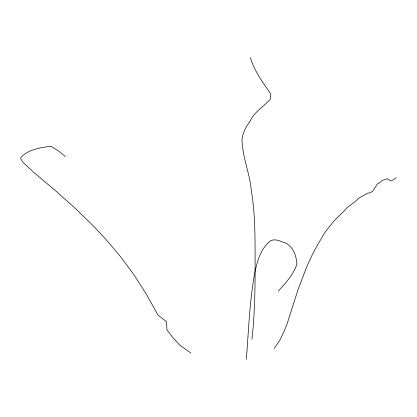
<?xml version="1.0" encoding="UTF-8"?>
<svg xmlns="http://www.w3.org/2000/svg" width="417" height="417" viewBox="0 0 417 417"><rect width="100%" height="100%" fill="white"/><g stroke="black" fill="none" stroke-linecap="round" stroke-linejoin="round"><path stroke-width="0.63" d="M246.364 359.318C248.605 330.77 249.512 301.991 254.578 273.771C257.054 261.829 260.521 248.396 270.669 240.666C274.652 238.832 278.91 240.427 282.648 242.053C292.541 244.357 296.367 255.136 296.894 264.258C293.328 274.673 285.582 283.169 278.264 291.175M251.946 339.209C255.272 309.92 255.178 280.406 255.074 250.971C255.095 230.554 254.62 210.048 251.248 189.938C249.809 174.405 243.622 159.888 242.298 144.313C240.75 135.546 245.509 127.571 250.382 120.768C254.563 111.422 264.013 106.611 270.409 99.037L270.836 93.908C262.731 82.592 254.563 71.119 250.33 57.682M274.224 348.414L280.042 339.819L283.904 331.77L287 324.108L298.119 289.403L307.021 266.093L311.734 255.882L316.597 246.614L324.077 233.812L326.61 230.189L334.351 220.562L344.515 210.58L346.97 207.666L356.16 200.822L358.339 198.424L367.893 193.092L370.233 192.753L372.558 191.377L377.307 184.074L379.736 182.646L382.191 180.446L387.143 178.726L389.447 180.165L391.683 180.498L393.945 179.477L396.15 177.621M190.923 353.1L179.857 345.193L172.628 337.29L166.936 329.847L166.576 321.752L157.918 315.007L146.247 293.995L133.998 274.871L121.029 257.315L107.404 241.031L93.252 225.811L74.247 207.374L55.513 190.715L34.397 172.94L23.279 162.672L20.881 159.127L20.85 157.61C27.381 149.599 41.215 147.472 50.9 146.231L58.005 150.584L65.339 156.526"/></g></svg>
